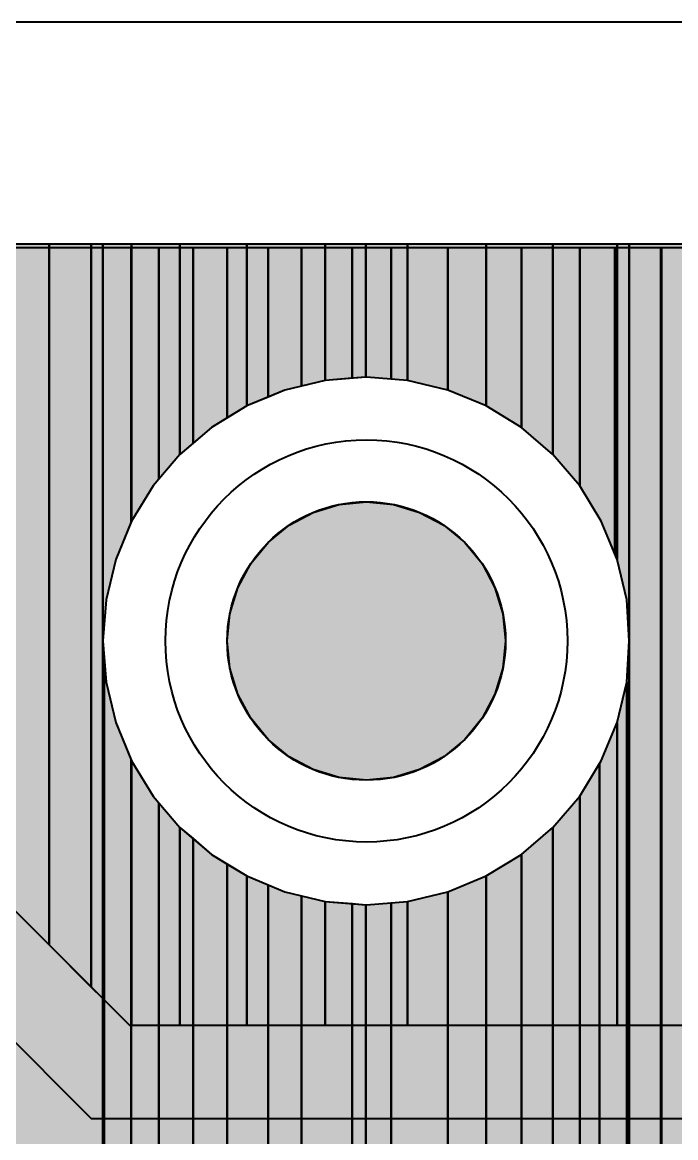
# Model space of a CAD drawing. Header units: millimetres. Extents: x 2 to 110, y 3 to 56.
# Drawn here: x 88.321 to 91.004, y 51.319 to 55.898 of the extents above; entities that cross this region are included whole.
import ezdxf

# ---------------------------------------------------------------- set-up
doc = ezdxf.new("R2010")
doc.units = ezdxf.units.MM
for name, color, linetype in [('bottom_copper', 7, 'Continuous'), ('bottom_silk', 7, 'Continuous'), ('drill_plated', 7, 'Continuous'), ('outline', 7, 'Continuous'), ('top_copper', 7, 'Continuous'), ('top_silk', 7, 'Continuous')]:
    doc.layers.add(name, color=color, linetype=linetype)

# ---------------------------------------------------------------- blocks, each defined once
blk = doc.blocks.new('Block14575')
at = {"layer": 'bottom_copper', "lineweight": 40}
for points in [[(0, 36.3508), (-0.1014, 36.3588), (-0.1031, 36.3587), (-0.1031, 36.891), (0, 36.891), (0, 36.3508)], [(0.2332, 36.3058), (0.068, 36.3455), (0, 36.3508), (0, 36.891), (0.2332, 36.891), (0.2332, 36.3058)], [(0.3902, 36.2408), (0.2332, 36.3058), (0.2332, 36.891), (0.3902, 36.891), (0.3902, 36.2408)], [(0.5351, 36.152), (0.3902, 36.2408), (0.3902, 36.891), (0.5351, 36.891), (0.5351, 36.152)], [(0.6643, 36.0417), (0.5351, 36.152), (0.5351, 36.891), (0.6643, 36.891), (0.6643, 36.0417)], [(0.7746, 35.9125), (0.6643, 36.0417), (0.6643, 36.891), (0.7746, 36.891), (0.7746, 35.9125)], [(0.9191, 35.6331), (0.8634, 35.7676), (0.7746, 35.9125), (0.7746, 36.891), (0.9191, 36.891), (0.9191, 35.6331)], [(0.9781, 35.276), (0.9681, 35.4454), (0.9284, 35.6106), (0.9191, 35.6331), (0.9191, 36.891), (0.9781, 36.891), (0.9781, 35.276)], [(1.1083, 11.313), (1.1012, 11.4334), (1.0639, 11.5889), (1.0027, 11.7367), (0.9781, 11.7768), (0.9781, 36.891), (1.1083, 36.891), (1.1083, 11.313)], [(1.1106, 11.274), (1.1083, 11.313), (1.1083, 36.891), (1.1106, 36.891), (1.1106, 11.274)], [(1.3558, 5.3177), (1.2299, 5.2405), (1.1106, 5.1386), (1.1106, 36.891), (1.3558, 36.891), (1.3558, 5.3177)], [(0.9781, 11.7768), (0.9681, 11.7931), (0.9681, 35.1066), (0.9781, 35.276), (0.9781, 11.7768)], [(0.9681, 11.7931), (0.9191, 11.873), (0.8566, 11.9461), (0.8566, 34.7733), (0.8634, 34.7844), (0.9284, 34.9414), (0.9681, 35.1066), (0.9681, 11.7931)], [(0.8566, 19.402), (0.8472, 19.5614), (0.8099, 19.7169), (0.7746, 19.8022), (0.7746, 34.6395), (0.8566, 34.7733), (0.8566, 19.402)], [(0.7746, 19.8022), (0.7487, 19.8647), (0.6651, 20.001), (0.6643, 20.0019), (0.6643, 34.5103), (0.7746, 34.6395), (0.7746, 19.8022)], [(0.6643, 20.0019), (0.5612, 20.1226), (0.5351, 20.1449), (0.5351, 34.4), (0.6643, 34.5103), (0.6643, 20.0019)], [(0.5351, 20.1449), (0.4396, 20.2265), (0.3902, 20.2568), (0.3902, 34.3112), (0.5351, 34.4), (0.5351, 20.1449)], [(0.3902, 20.2568), (0.3033, 20.3101), (0.2332, 20.3391), (0.2332, 34.2462), (0.3902, 34.3112), (0.3902, 20.2568)], [(0.2332, 20.3391), (0.1555, 20.3713), (0, 20.4086), (0, 34.2012), (0.068, 34.2065), (0.2332, 34.2462), (0.2332, 20.3391)], [(0, 20.4086), (-0.1031, 20.4167), (-0.1031, 34.1933), (-0.1014, 34.1932), (0, 34.2012), (0, 20.4086)]]:
    blk.add_hatch(color=7, dxfattribs=at).paths.add_polyline_path(points, flags=0)
at = {"layer": 'bottom_copper', "color": 7, "lineweight": 40}
for points in [[(0, 36.3508), (-0.1014, 36.3588), (-0.1031, 36.3587), (-0.1031, 36.891), (0, 36.891), (0, 36.3508)], [(0.2332, 36.3058), (0.068, 36.3455), (0, 36.3508), (0, 36.891), (0.2332, 36.891), (0.2332, 36.3058)], [(0.3902, 36.2408), (0.2332, 36.3058), (0.2332, 36.891), (0.3902, 36.891), (0.3902, 36.2408)], [(0.5351, 36.152), (0.3902, 36.2408), (0.3902, 36.891), (0.5351, 36.891), (0.5351, 36.152)], [(0.6643, 36.0417), (0.5351, 36.152), (0.5351, 36.891), (0.6643, 36.891), (0.6643, 36.0417)], [(0.7746, 35.9125), (0.6643, 36.0417), (0.6643, 36.891), (0.7746, 36.891), (0.7746, 35.9125)], [(0.9191, 35.6331), (0.8634, 35.7676), (0.7746, 35.9125), (0.7746, 36.891), (0.9191, 36.891), (0.9191, 35.6331)], [(0.9781, 35.276), (0.9681, 35.4454), (0.9284, 35.6106), (0.9191, 35.6331), (0.9191, 36.891), (0.9781, 36.891), (0.9781, 35.276)], [(1.1083, 11.313), (1.1012, 11.4334), (1.0639, 11.5889), (1.0027, 11.7367), (0.9781, 11.7768), (0.9781, 36.891), (1.1083, 36.891), (1.1083, 11.313)], [(1.1106, 11.274), (1.1083, 11.313), (1.1083, 36.891), (1.1106, 36.891), (1.1106, 11.274)], [(1.3558, 5.3177), (1.2299, 5.2405), (1.1106, 5.1386), (1.1106, 36.891), (1.3558, 36.891), (1.3558, 5.3177)], [(0.9781, 11.7768), (0.9681, 11.7931), (0.9681, 35.1066), (0.9781, 35.276), (0.9781, 11.7768)], [(0.9681, 11.7931), (0.9191, 11.873), (0.8566, 11.9461), (0.8566, 34.7733), (0.8634, 34.7844), (0.9284, 34.9414), (0.9681, 35.1066), (0.9681, 11.7931)], [(0.8566, 19.402), (0.8472, 19.5614), (0.8099, 19.7169), (0.7746, 19.8022), (0.7746, 34.6395), (0.8566, 34.7733), (0.8566, 19.402)], [(0.7746, 19.8022), (0.7487, 19.8647), (0.6651, 20.001), (0.6643, 20.0019), (0.6643, 34.5103), (0.7746, 34.6395), (0.7746, 19.8022)], [(0.6643, 20.0019), (0.5612, 20.1226), (0.5351, 20.1449), (0.5351, 34.4), (0.6643, 34.5103), (0.6643, 20.0019)], [(0.5351, 20.1449), (0.4396, 20.2265), (0.3902, 20.2568), (0.3902, 34.3112), (0.5351, 34.4), (0.5351, 20.1449)], [(0.3902, 20.2568), (0.3033, 20.3101), (0.2332, 20.3391), (0.2332, 34.2462), (0.3902, 34.3112), (0.3902, 20.2568)], [(0.2332, 20.3391), (0.1555, 20.3713), (0, 20.4086), (0, 34.2012), (0.068, 34.2065), (0.2332, 34.2462), (0.2332, 20.3391)], [(0, 20.4086), (-0.1031, 20.4167), (-0.1031, 34.1933), (-0.1014, 34.1932), (0, 34.2012), (0, 20.4086)]]:
    blk.add_lwpolyline(points, close=True, dxfattribs=at)
blk = doc.blocks.new('Block16063')
at = {"layer": 'bottom_copper', "lineweight": 40}
for points in [[(1.3445, 0), (0.9668, 0), (0.9668, 51.435), (1.3445, 51.435), (1.3445, 0)], [(1.4612, 50.3085), (1.3975, 50.1546), (1.3578, 49.9894), (1.3445, 49.82), (1.3445, 51.435), (1.4612, 51.435), (1.4612, 50.3085)], [(1.5748, 50.484), (1.5513, 50.4565), (1.4625, 50.3116), (1.4612, 50.3085), (1.4612, 51.435), (1.5748, 51.435), (1.5748, 50.484)], [(1.7152, 50.6315), (1.6616, 50.5857), (1.5748, 50.484), (1.5748, 51.435), (1.7152, 51.435), (1.7152, 50.6315)], [(1.8555, 50.7357), (1.7908, 50.696), (1.7152, 50.6315), (1.7152, 51.435), (1.8555, 51.435), (1.8555, 50.7357)], [(2.0243, 50.8215), (1.9357, 50.7848), (1.8555, 50.7357), (1.8555, 51.435), (2.0243, 51.435), (2.0243, 50.8215)], [(2.1606, 50.8661), (2.0927, 50.8498), (2.0243, 50.8215), (2.0243, 51.435), (2.1606, 51.435), (2.1606, 50.8661)], [(2.3693, 50.8983), (2.2579, 50.8895), (2.1606, 50.8661), (2.1606, 51.435), (2.3693, 51.435), (2.3693, 50.8983)], [(2.4256, 50.9027), (2.3693, 50.8983), (2.3693, 51.435), (2.4256, 51.435), (2.4256, 50.9027)], [(1.3502, 0), (1.3445, 0), (1.3445, 49.82), (1.3502, 49.7474), (1.3502, 0)], [(1.4612, 34.4087), (1.4, 34.2609), (1.3627, 34.1054), (1.3502, 33.946), (1.3502, 49.7474), (1.3578, 49.6506), (1.3975, 49.4854), (1.4612, 49.3315), (1.4612, 34.4087)], [(1.5748, 34.5801), (1.5448, 34.545), (1.4612, 34.4087), (1.4612, 49.3315), (1.4625, 49.3284), (1.5513, 49.1835), (1.5748, 49.156), (1.5748, 34.5801)], [(1.7152, 34.7234), (1.6487, 34.6666), (1.5748, 34.5801), (1.5748, 49.156), (1.6616, 49.0543), (1.7152, 49.0085), (1.7152, 34.7234)], [(1.8555, 34.8228), (1.7703, 34.7705), (1.7152, 34.7234), (1.7152, 49.0085), (1.7908, 48.944), (1.8555, 48.9043), (1.8555, 34.8228)], [(2.0243, 34.9028), (1.9066, 34.8541), (1.8555, 34.8228), (1.8555, 48.9043), (1.9357, 48.8552), (2.0243, 48.8185), (2.0243, 34.9028)], [(2.1606, 34.9408), (2.0544, 34.9153), (2.0243, 34.9028), (2.0243, 48.8185), (2.0927, 48.7902), (2.1606, 48.7739), (2.1606, 34.9408)], [(2.3693, 34.9651), (2.2099, 34.9526), (2.1606, 34.9408), (2.1606, 48.7739), (2.2579, 48.7505), (2.3693, 48.7417), (2.3693, 34.9651)], [(2.4256, 34.9607), (2.3693, 34.9651), (2.3693, 48.7417), (2.4256, 48.7373), (2.4256, 34.9607)]]:
    blk.add_hatch(color=7, dxfattribs=at).paths.add_polyline_path(points, flags=0)
at = {"layer": 'bottom_copper', "color": 7, "lineweight": 40}
for points in [[(1.3445, 0), (0.9668, 0), (0.9668, 51.435), (1.3445, 51.435), (1.3445, 0)], [(1.4612, 50.3085), (1.3975, 50.1546), (1.3578, 49.9894), (1.3445, 49.82), (1.3445, 51.435), (1.4612, 51.435), (1.4612, 50.3085)], [(1.5748, 50.484), (1.5513, 50.4565), (1.4625, 50.3116), (1.4612, 50.3085), (1.4612, 51.435), (1.5748, 51.435), (1.5748, 50.484)], [(1.7152, 50.6315), (1.6616, 50.5857), (1.5748, 50.484), (1.5748, 51.435), (1.7152, 51.435), (1.7152, 50.6315)], [(1.8555, 50.7357), (1.7908, 50.696), (1.7152, 50.6315), (1.7152, 51.435), (1.8555, 51.435), (1.8555, 50.7357)], [(2.0243, 50.8215), (1.9357, 50.7848), (1.8555, 50.7357), (1.8555, 51.435), (2.0243, 51.435), (2.0243, 50.8215)], [(2.1606, 50.8661), (2.0927, 50.8498), (2.0243, 50.8215), (2.0243, 51.435), (2.1606, 51.435), (2.1606, 50.8661)], [(2.3693, 50.8983), (2.2579, 50.8895), (2.1606, 50.8661), (2.1606, 51.435), (2.3693, 51.435), (2.3693, 50.8983)], [(2.4256, 50.9027), (2.3693, 50.8983), (2.3693, 51.435), (2.4256, 51.435), (2.4256, 50.9027)], [(1.3502, 0), (1.3445, 0), (1.3445, 49.82), (1.3502, 49.7474), (1.3502, 0)], [(1.4612, 34.4087), (1.4, 34.2609), (1.3627, 34.1054), (1.3502, 33.946), (1.3502, 49.7474), (1.3578, 49.6506), (1.3975, 49.4854), (1.4612, 49.3315), (1.4612, 34.4087)], [(1.5748, 34.5801), (1.5448, 34.545), (1.4612, 34.4087), (1.4612, 49.3315), (1.4625, 49.3284), (1.5513, 49.1835), (1.5748, 49.156), (1.5748, 34.5801)], [(1.7152, 34.7234), (1.6487, 34.6666), (1.5748, 34.5801), (1.5748, 49.156), (1.6616, 49.0543), (1.7152, 49.0085), (1.7152, 34.7234)], [(1.8555, 34.8228), (1.7703, 34.7705), (1.7152, 34.7234), (1.7152, 49.0085), (1.7908, 48.944), (1.8555, 48.9043), (1.8555, 34.8228)], [(2.0243, 34.9028), (1.9066, 34.8541), (1.8555, 34.8228), (1.8555, 48.9043), (1.9357, 48.8552), (2.0243, 48.8185), (2.0243, 34.9028)], [(2.1606, 34.9408), (2.0544, 34.9153), (2.0243, 34.9028), (2.0243, 48.8185), (2.0927, 48.7902), (2.1606, 48.7739), (2.1606, 34.9408)], [(2.3693, 34.9651), (2.2099, 34.9526), (2.1606, 34.9408), (2.1606, 48.7739), (2.2579, 48.7505), (2.3693, 48.7417), (2.3693, 34.9651)], [(2.4256, 34.9607), (2.3693, 34.9651), (2.3693, 48.7417), (2.4256, 48.7373), (2.4256, 34.9607)]]:
    blk.add_lwpolyline(points, close=True, dxfattribs=at)
blk = doc.blocks.new('Block84823')
at = {"layer": 'top_copper', "lineweight": 40}
for points in [[(0, 2.6485), (-0.1694, 2.6618), (-0.1711, 2.6617), (-0.1711, 3.21), (0, 3.21), (0, 2.6485)], [(0.3222, 2.5438), (0.1652, 2.6088), (0, 2.6485), (0, 3.21), (0.3222, 3.21), (0.3222, 2.5438)], [(0.5963, 2.3447), (0.4671, 2.455), (0.3222, 2.5438), (0.3222, 3.21), (0.5963, 3.21), (0.5963, 2.3447)], [(0.8604, 1.9136), (0.7954, 2.0706), (0.7066, 2.2155), (0.5963, 2.3447), (0.5963, 3.21), (0.8604, 3.21), (0.8604, 1.9136)], [(0.9101, 1.579), (0.9001, 1.7484), (0.8604, 1.9136), (0.8604, 3.21), (0.9101, 3.21), (0.9101, 1.579)], [(1.2878, -0.0101), (1.2604, -0.0035), (1.2006, 0.0012), (1.1857, 0), (0.9101, 0), (0.9101, 3.21), (1.2878, 3.21), (1.2878, -0.0101)], [(1.4058, 2.0706), (1.3408, 1.9136), (1.3011, 1.7484), (1.2878, 1.579), (1.2878, 3.21), (1.4058, 3.21), (1.4058, 2.0706)], [(1.6049, 2.3447), (1.4946, 2.2155), (1.4058, 2.0706), (1.4058, 3.21), (1.6049, 3.21), (1.6049, 2.3447)], [(1.879, 2.5438), (1.7341, 2.455), (1.6049, 2.3447), (1.6049, 3.21), (1.879, 3.21), (1.879, 2.5438)], [(2.2012, 2.6485), (2.036, 2.6088), (1.879, 2.5438), (1.879, 3.21), (2.2012, 3.21), (2.2012, 2.6485)], [(2.3689, 2.6617), (2.2012, 2.6485), (2.2012, 3.21), (2.3689, 3.21), (2.3689, 2.6617)], [(0.9101, 0), (0.8604, 0), (0.8604, 1.2444), (0.9001, 1.4096), (0.9101, 1.579), (0.9101, 0)], [(1.4058, -0.0599), (1.3741, -0.0405), (1.3187, -0.0175), (1.2878, -0.0101), (1.2878, 1.579), (1.3011, 1.4096), (1.3408, 1.2444), (1.4058, 1.0874), (1.4058, -0.0599)], [(0.8604, 0), (0.5963, 0), (0.5963, 0.8133), (0.7066, 0.9425), (0.7954, 1.0874), (0.8604, 1.2444), (0.8604, 0)], [(1.6049, -0.2465), (1.4806, -0.1222), (1.4708, -0.1108), (1.4252, -0.0718), (1.4058, -0.0599), (1.4058, 1.0874), (1.4946, 0.9425), (1.6049, 0.8133), (1.6049, -0.2465)], [(0.5963, 0), (0.3222, 0), (0.3222, 0.6142), (0.4671, 0.703), (0.5963, 0.8133), (0.5963, 0)], [(1.879, -0.5206), (1.6049, -0.2465), (1.6049, 0.8133), (1.7341, 0.703), (1.879, 0.6142), (1.879, -0.5206)], [(0.3222, 0), (0, 0), (0, 0.5095), (0.1652, 0.5492), (0.3222, 0.6142), (0.3222, 0)], [(2.2012, -0.8428), (1.879, -0.5206), (1.879, 0.6142), (2.036, 0.5492), (2.2012, 0.5095), (2.2012, -0.8428)], [(0, 0), (-0.1711, 0), (-0.1711, 0.4963), (-0.1694, 0.4962), (0, 0.5095), (0, 0)], [(2.3689, -1.0105), (2.2012, -0.8428), (2.2012, 0.5095), (2.3689, 0.4963), (2.3689, -1.0105)]]:
    blk.add_hatch(color=7, dxfattribs=at).paths.add_polyline_path(points, flags=0)
at = {"layer": 'top_copper', "color": 7, "lineweight": 40}
for points in [[(0, 2.6485), (-0.1694, 2.6618), (-0.1711, 2.6617), (-0.1711, 3.21), (0, 3.21), (0, 2.6485)], [(0.3222, 2.5438), (0.1652, 2.6088), (0, 2.6485), (0, 3.21), (0.3222, 3.21), (0.3222, 2.5438)], [(0.5963, 2.3447), (0.4671, 2.455), (0.3222, 2.5438), (0.3222, 3.21), (0.5963, 3.21), (0.5963, 2.3447)], [(0.8604, 1.9136), (0.7954, 2.0706), (0.7066, 2.2155), (0.5963, 2.3447), (0.5963, 3.21), (0.8604, 3.21), (0.8604, 1.9136)], [(0.9101, 1.579), (0.9001, 1.7484), (0.8604, 1.9136), (0.8604, 3.21), (0.9101, 3.21), (0.9101, 1.579)], [(1.2878, -0.0101), (1.2604, -0.0035), (1.2006, 0.0012), (1.1857, 0), (0.9101, 0), (0.9101, 3.21), (1.2878, 3.21), (1.2878, -0.0101)], [(1.4058, 2.0706), (1.3408, 1.9136), (1.3011, 1.7484), (1.2878, 1.579), (1.2878, 3.21), (1.4058, 3.21), (1.4058, 2.0706)], [(1.6049, 2.3447), (1.4946, 2.2155), (1.4058, 2.0706), (1.4058, 3.21), (1.6049, 3.21), (1.6049, 2.3447)], [(1.879, 2.5438), (1.7341, 2.455), (1.6049, 2.3447), (1.6049, 3.21), (1.879, 3.21), (1.879, 2.5438)], [(2.2012, 2.6485), (2.036, 2.6088), (1.879, 2.5438), (1.879, 3.21), (2.2012, 3.21), (2.2012, 2.6485)], [(2.3689, 2.6617), (2.2012, 2.6485), (2.2012, 3.21), (2.3689, 3.21), (2.3689, 2.6617)], [(0.9101, 0), (0.8604, 0), (0.8604, 1.2444), (0.9001, 1.4096), (0.9101, 1.579), (0.9101, 0)], [(1.4058, -0.0599), (1.3741, -0.0405), (1.3187, -0.0175), (1.2878, -0.0101), (1.2878, 1.579), (1.3011, 1.4096), (1.3408, 1.2444), (1.4058, 1.0874), (1.4058, -0.0599)], [(0.8604, 0), (0.5963, 0), (0.5963, 0.8133), (0.7066, 0.9425), (0.7954, 1.0874), (0.8604, 1.2444), (0.8604, 0)], [(1.6049, -0.2465), (1.4806, -0.1222), (1.4708, -0.1108), (1.4252, -0.0718), (1.4058, -0.0599), (1.4058, 1.0874), (1.4946, 0.9425), (1.6049, 0.8133), (1.6049, -0.2465)], [(0.5963, 0), (0.3222, 0), (0.3222, 0.6142), (0.4671, 0.703), (0.5963, 0.8133), (0.5963, 0)], [(1.879, -0.5206), (1.6049, -0.2465), (1.6049, 0.8133), (1.7341, 0.703), (1.879, 0.6142), (1.879, -0.5206)], [(0.3222, 0), (0, 0), (0, 0.5095), (0.1652, 0.5492), (0.3222, 0.6142), (0.3222, 0)], [(2.2012, -0.8428), (1.879, -0.5206), (1.879, 0.6142), (2.036, 0.5492), (2.2012, 0.5095), (2.2012, -0.8428)], [(0, 0), (-0.1711, 0), (-0.1711, 0.4963), (-0.1694, 0.4962), (0, 0.5095), (0, 0)], [(2.3689, -1.0105), (2.2012, -0.8428), (2.2012, 0.5095), (2.3689, 0.4963), (2.3689, -1.0105)]]:
    blk.add_lwpolyline(points, close=True, dxfattribs=at)
blk = doc.blocks.new('Block85530')
at = {"layer": 'top_copper', "lineweight": 40}
for points in [[(4.3593, -0.1567), (4.2023, 0.0003), (4.2023, 2.722), (4.3593, 2.722), (4.3593, -0.1567)], [(4.5328, -0.3302), (4.3593, -0.1567), (4.3593, 2.722), (4.5328, 2.722), (4.5328, -0.3302)], [(4.58, -0.3774), (4.5328, -0.3302), (4.5328, 2.722), (4.58, 2.722), (4.58, -0.3774)], [(4.698, 1.5826), (4.633, 1.4256), (4.5933, 1.2604), (4.58, 1.091), (4.58, 2.722), (4.698, 2.722), (4.698, 1.5826)], [(4.8971, 1.8567), (4.7868, 1.7275), (4.698, 1.5826), (4.698, 2.722), (4.8971, 2.722), (4.8971, 1.8567)], [(5.1712, 2.0558), (5.0263, 1.967), (4.8971, 1.8567), (4.8971, 2.722), (5.1712, 2.722), (5.1712, 2.0558)], [(5.4934, 2.1605), (5.3282, 2.1208), (5.1712, 2.0558), (5.1712, 2.722), (5.4934, 2.722), (5.4934, 2.1605)], [(5.6611, 2.1737), (5.4934, 2.1605), (5.4934, 2.722), (5.6611, 2.722), (5.6611, 2.1737)], [(4.698, -0.488), (4.6906, -0.488), (4.58, -0.3774), (4.58, 1.091), (4.5933, 0.9216), (4.633, 0.7564), (4.698, 0.5994), (4.698, -0.488)], [(4.8971, -0.488), (4.698, -0.488), (4.698, 0.5994), (4.7868, 0.4545), (4.8971, 0.3253), (4.8971, -0.488)], [(5.1712, -0.488), (4.8971, -0.488), (4.8971, 0.3253), (5.0263, 0.215), (5.1712, 0.1262), (5.1712, -0.488)], [(5.4934, -0.488), (5.1712, -0.488), (5.1712, 0.1262), (5.3282, 0.0612), (5.4934, 0.0215), (5.4934, -0.488)], [(5.6611, -0.488), (5.4934, -0.488), (5.4934, 0.0215), (5.6611, 0.0083), (5.6611, -0.488)]]:
    blk.add_hatch(color=7, dxfattribs=at).paths.add_polyline_path(points, flags=0)
at = {"layer": 'top_copper', "color": 7, "lineweight": 40}
for points in [[(4.3593, -0.1567), (4.2023, 0.0003), (4.2023, 2.722), (4.3593, 2.722), (4.3593, -0.1567)], [(4.5328, -0.3302), (4.3593, -0.1567), (4.3593, 2.722), (4.5328, 2.722), (4.5328, -0.3302)], [(4.58, -0.3774), (4.5328, -0.3302), (4.5328, 2.722), (4.58, 2.722), (4.58, -0.3774)], [(4.698, 1.5826), (4.633, 1.4256), (4.5933, 1.2604), (4.58, 1.091), (4.58, 2.722), (4.698, 2.722), (4.698, 1.5826)], [(4.8971, 1.8567), (4.7868, 1.7275), (4.698, 1.5826), (4.698, 2.722), (4.8971, 2.722), (4.8971, 1.8567)], [(5.1712, 2.0558), (5.0263, 1.967), (4.8971, 1.8567), (4.8971, 2.722), (5.1712, 2.722), (5.1712, 2.0558)], [(5.4934, 2.1605), (5.3282, 2.1208), (5.1712, 2.0558), (5.1712, 2.722), (5.4934, 2.722), (5.4934, 2.1605)], [(5.6611, 2.1737), (5.4934, 2.1605), (5.4934, 2.722), (5.6611, 2.722), (5.6611, 2.1737)], [(4.698, -0.488), (4.6906, -0.488), (4.58, -0.3774), (4.58, 1.091), (4.5933, 0.9216), (4.633, 0.7564), (4.698, 0.5994), (4.698, -0.488)], [(4.8971, -0.488), (4.698, -0.488), (4.698, 0.5994), (4.7868, 0.4545), (4.8971, 0.3253), (4.8971, -0.488)], [(5.1712, -0.488), (4.8971, -0.488), (4.8971, 0.3253), (5.0263, 0.215), (5.1712, 0.1262), (5.1712, -0.488)], [(5.4934, -0.488), (5.1712, -0.488), (5.1712, 0.1262), (5.3282, 0.0612), (5.4934, 0.0215), (5.4934, -0.488)], [(5.6611, -0.488), (5.4934, -0.488), (5.4934, 0.0215), (5.6611, 0.0083), (5.6611, -0.488)]]:
    blk.add_lwpolyline(points, close=True, dxfattribs=at)

msp = doc.modelspace()

# ---------------------------------------------------------------- hatches: boundary and pattern name
at = {"layer": 'bottom_copper', "lineweight": 40}
msp.add_hatch(color=7, dxfattribs=at).paths.add_polyline_path([(90.2945, 53.2465), (90.262, 53.1393), (90.2092, 53.0405), (90.1381, 52.9539), (90.0515, 52.8828), (89.9527, 52.83), (89.8455, 52.7975), (89.734, 52.7865), (89.6225, 52.7975), (89.5153, 52.83), (89.4165, 52.8828), (89.3299, 52.9539), (89.2588, 53.0405), (89.206, 53.1393), (89.1735, 53.2465), (89.1625, 53.358), (89.1735, 53.4695), (89.206, 53.5767), (89.2588, 53.6755), (89.3299, 53.7621), (89.4165, 53.8332), (89.5153, 53.886), (89.6225, 53.9185), (89.734, 53.9295), (89.8455, 53.9185), (89.9527, 53.886), (90.0515, 53.8332), (90.1381, 53.7621), (90.2092, 53.6755), (90.262, 53.5767), (90.2945, 53.4695), (90.3055, 53.358), (90.2945, 53.2465)], flags=0)
at = {"layer": 'drill_plated', "lineweight": 40}
msp.add_hatch(color=7, dxfattribs=at).paths.add_polyline_path([(90.2945, 53.2465), (90.262, 53.1393), (90.2092, 53.0405), (90.1381, 52.9539), (90.0515, 52.8828), (89.9527, 52.83), (89.8455, 52.7975), (89.734, 52.7865), (89.6225, 52.7975), (89.5153, 52.83), (89.4165, 52.8828), (89.3299, 52.9539), (89.2588, 53.0405), (89.206, 53.1393), (89.1735, 53.2465), (89.1625, 53.358), (89.1735, 53.4695), (89.206, 53.5767), (89.2588, 53.6755), (89.3299, 53.7621), (89.4165, 53.8332), (89.5153, 53.886), (89.6225, 53.9185), (89.734, 53.9295), (89.8455, 53.9185), (89.9527, 53.886), (90.0515, 53.8332), (90.1381, 53.7621), (90.2092, 53.6755), (90.262, 53.5767), (90.2945, 53.4695), (90.3055, 53.358), (90.2945, 53.2465)], flags=0)
at = {"layer": 'top_copper', "lineweight": 40}
msp.add_hatch(color=7, dxfattribs=at).paths.add_polyline_path([(90.2945, 53.2465), (90.262, 53.1393), (90.2092, 53.0405), (90.1381, 52.9539), (90.0515, 52.8828), (89.9527, 52.83), (89.8455, 52.7975), (89.734, 52.7865), (89.6225, 52.7975), (89.5153, 52.83), (89.4165, 52.8828), (89.3299, 52.9539), (89.2588, 53.0405), (89.206, 53.1393), (89.1735, 53.2465), (89.1625, 53.358), (89.1735, 53.4695), (89.206, 53.5767), (89.2588, 53.6755), (89.3299, 53.7621), (89.4165, 53.8332), (89.5153, 53.886), (89.6225, 53.9185), (89.734, 53.9295), (89.8455, 53.9185), (89.9527, 53.886), (90.0515, 53.8332), (90.1381, 53.7621), (90.2092, 53.6755), (90.262, 53.5767), (90.2945, 53.4695), (90.3055, 53.358), (90.2945, 53.2465)], flags=0)

# ---------------------------------------------------------------- linework, layer by layer
at = {"layer": 'bottom_copper', "color": 7, "lineweight": 40}
for p, q in [((87.1923, 54.973), (89.7323, 54.973)), ((89.7323, 54.4407), (89.7323, 54.973)), ((89.7323, 54.973), (92.2723, 54.973)), ((89.7323, 54.973), (89.7323, 54.4407)), ((89.5646, 54.4275), (89.3994, 54.3878)), ((89.7323, 54.4407), (89.5646, 54.4275)), ((89.734, 54.4408), (89.7323, 54.4407)), ((89.9034, 54.4275), (89.734, 54.4408)), ((90.0686, 54.3878), (89.9034, 54.4275)), ((89.3994, 54.3878), (89.2424, 54.3228)), ((90.2256, 54.3228), (90.0686, 54.3878)), ((89.2424, 54.3228), (89.0975, 54.234)), ((90.3705, 54.234), (90.2256, 54.3228)), ((89.0975, 54.234), (88.9683, 54.1237)), ((90.4997, 54.1237), (90.3705, 54.234)), ((88.9683, 54.1237), (88.858, 53.9945)), ((90.61, 53.9945), (90.4997, 54.1237)), ((88.858, 53.9945), (88.7692, 53.8496)), ((90.6988, 53.8496), (90.61, 53.9945)), ((88.7692, 53.8496), (88.7042, 53.6926)), ((90.7638, 53.6926), (90.6988, 53.8496)), ((88.7042, 53.6926), (88.6645, 53.5274)), ((90.8035, 53.5274), (90.7638, 53.6926)), ((88.6645, 53.5274), (88.6512, 53.358)), ((90.8135, 53.358), (90.8035, 53.5274)), ((88.6512, 53.358), (88.6645, 53.1886)), ((90.8035, 53.1886), (90.8135, 53.358)), ((88.6645, 53.1886), (88.7042, 53.0234)), ((90.7638, 53.0234), (90.8035, 53.1886)), ((88.7042, 53.0234), (88.7692, 52.8664)), ((90.6988, 52.8664), (90.7638, 53.0234)), ((88.7692, 52.8664), (88.858, 52.7215)), ((90.61, 52.7215), (90.6988, 52.8664)), ((88.858, 52.7215), (88.9683, 52.5923)), ((90.4997, 52.5923), (90.61, 52.7215)), ((88.9683, 52.5923), (89.0975, 52.482)), ((90.3705, 52.482), (90.4997, 52.5923)), ((89.0975, 52.482), (89.2424, 52.3932)), ((90.2256, 52.3932), (90.3705, 52.482)), ((89.2424, 52.3932), (89.3994, 52.3282)), ((90.0686, 52.3282), (90.2256, 52.3932)), ((89.3994, 52.3282), (89.5646, 52.2885)), ((89.9034, 52.2885), (90.0686, 52.3282)), ((89.5646, 52.2885), (89.7323, 52.2753)), ((89.7323, 38.4987), (89.7323, 52.2753)), ((89.7323, 52.2753), (89.734, 52.2752)), ((89.7323, 52.2753), (89.7323, 38.4987)), ((89.734, 52.2752), (89.9034, 52.2885))]:
    msp.add_line(p, q, dxfattribs=at)
msp.add_lwpolyline([(90.2945, 53.2465), (90.262, 53.1393), (90.2092, 53.0405), (90.1381, 52.9539), (90.0515, 52.8828), (89.9527, 52.83), (89.8455, 52.7975), (89.734, 52.7865), (89.6225, 52.7975), (89.5153, 52.83), (89.4165, 52.8828), (89.3299, 52.9539), (89.2588, 53.0405), (89.206, 53.1393), (89.1735, 53.2465), (89.1625, 53.358), (89.1735, 53.4695), (89.206, 53.5767), (89.2588, 53.6755), (89.3299, 53.7621), (89.4165, 53.8332), (89.5153, 53.886), (89.6225, 53.9185), (89.734, 53.9295), (89.8455, 53.9185), (89.9527, 53.886), (90.0515, 53.8332), (90.1381, 53.7621), (90.2092, 53.6755), (90.262, 53.5767), (90.2945, 53.4695), (90.3055, 53.358), (90.2945, 53.2465)], close=True, dxfattribs=at)
for major_axis in [(0.8255, 0), (0.5715, 0)]:
    msp.add_ellipse((89.734, 53.358), major_axis=major_axis, ratio=1, dxfattribs=at)
at = {"layer": 'bottom_silk', "color": 7, "lineweight": 40}
msp.add_line((110.054, 55.898), (2.104, 55.898), dxfattribs=at)
at = {"layer": 'drill_plated', "color": 7, "lineweight": 40}
msp.add_lwpolyline([(90.2945, 53.2465), (90.262, 53.1393), (90.2092, 53.0405), (90.1381, 52.9539), (90.0515, 52.8828), (89.9527, 52.83), (89.8455, 52.7975), (89.734, 52.7865), (89.6225, 52.7975), (89.5153, 52.83), (89.4165, 52.8828), (89.3299, 52.9539), (89.2588, 53.0405), (89.206, 53.1393), (89.1735, 53.2465), (89.1625, 53.358), (89.1735, 53.4695), (89.206, 53.5767), (89.2588, 53.6755), (89.3299, 53.7621), (89.4165, 53.8332), (89.5153, 53.886), (89.6225, 53.9185), (89.734, 53.9295), (89.8455, 53.9185), (89.9527, 53.886), (90.0515, 53.8332), (90.1381, 53.7621), (90.2092, 53.6755), (90.262, 53.5767), (90.2945, 53.4695), (90.3055, 53.358), (90.2945, 53.2465)], close=True, dxfattribs=at)
msp.add_ellipse((89.734, 53.358), major_axis=(0.5715, 0), ratio=1, dxfattribs=at)
at = {"layer": 'outline', "color": 7, "lineweight": 40}
msp.add_line((110.054, 55.898), (2.104, 55.898), dxfattribs=at)
at = {"layer": 'top_copper', "color": 7, "lineweight": 40}
for p, q in [((83.13, 54.989), (89.7323, 54.989)), ((89.7323, 54.4407), (89.7323, 54.989)), ((89.7323, 54.989), (92.2723, 54.989)), ((89.7323, 54.989), (89.7323, 54.4407)), ((89.5646, 54.4275), (89.3994, 54.3878)), ((89.7323, 54.4407), (89.5646, 54.4275)), ((89.734, 54.4408), (89.7323, 54.4407)), ((89.9034, 54.4275), (89.734, 54.4408)), ((90.0686, 54.3878), (89.9034, 54.4275)), ((89.3994, 54.3878), (89.2424, 54.3228)), ((90.2256, 54.3228), (90.0686, 54.3878)), ((89.2424, 54.3228), (89.0975, 54.234)), ((90.3705, 54.234), (90.2256, 54.3228)), ((89.0975, 54.234), (88.9683, 54.1237)), ((90.4997, 54.1237), (90.3705, 54.234)), ((88.9683, 54.1237), (88.858, 53.9945)), ((90.61, 53.9945), (90.4997, 54.1237)), ((88.858, 53.9945), (88.7692, 53.8496)), ((90.6988, 53.8496), (90.61, 53.9945)), ((88.7692, 53.8496), (88.7042, 53.6926)), ((90.7638, 53.6926), (90.6988, 53.8496)), ((88.7042, 53.6926), (88.6645, 53.5274)), ((90.8035, 53.5274), (90.7638, 53.6926)), ((88.6645, 53.5274), (88.6512, 53.358)), ((90.8135, 53.358), (90.8035, 53.5274)), ((88.6512, 53.358), (88.6645, 53.1886)), ((90.8035, 53.1886), (90.8135, 53.358)), ((88.6645, 53.1886), (88.7042, 53.0234)), ((90.7638, 53.0234), (90.8035, 53.1886)), ((88.7042, 53.0234), (88.7692, 52.8664)), ((90.6988, 52.8664), (90.7638, 53.0234)), ((87.104, 52.898), (88.604, 51.398)), ((88.7692, 52.8664), (88.858, 52.7215)), ((90.61, 52.7215), (90.6988, 52.8664)), ((88.858, 52.7215), (88.9683, 52.5923)), ((90.4997, 52.5923), (90.61, 52.7215)), ((88.7618, 51.779), (87.9536, 52.5872)), ((88.9683, 52.5923), (89.0975, 52.482)), ((90.3705, 52.482), (90.4997, 52.5923)), ((89.0975, 52.482), (89.2424, 52.3932)), ((90.2256, 52.3932), (90.3705, 52.482)), ((89.2424, 52.3932), (89.3994, 52.3282)), ((90.0686, 52.3282), (90.2256, 52.3932)), ((89.3994, 52.3282), (89.5646, 52.2885)), ((89.9034, 52.2885), (90.0686, 52.3282)), ((89.5646, 52.2885), (89.7323, 52.2753)), ((89.7323, 51.779), (89.7323, 52.2753)), ((89.7323, 52.2753), (89.734, 52.2752)), ((89.7323, 52.2753), (89.7323, 51.779)), ((89.734, 52.2752), (89.9034, 52.2885)), ((89.7323, 51.779), (88.7618, 51.779)), ((91.0891, 51.779), (89.7323, 51.779)), ((88.604, 51.398), (91.104, 51.398))]:
    msp.add_line(p, q, dxfattribs=at)
msp.add_lwpolyline([(90.2945, 53.2465), (90.262, 53.1393), (90.2092, 53.0405), (90.1381, 52.9539), (90.0515, 52.8828), (89.9527, 52.83), (89.8455, 52.7975), (89.734, 52.7865), (89.6225, 52.7975), (89.5153, 52.83), (89.4165, 52.8828), (89.3299, 52.9539), (89.2588, 53.0405), (89.206, 53.1393), (89.1735, 53.2465), (89.1625, 53.358), (89.1735, 53.4695), (89.206, 53.5767), (89.2588, 53.6755), (89.3299, 53.7621), (89.4165, 53.8332), (89.5153, 53.886), (89.6225, 53.9185), (89.734, 53.9295), (89.8455, 53.9185), (89.9527, 53.886), (90.0515, 53.8332), (90.1381, 53.7621), (90.2092, 53.6755), (90.262, 53.5767), (90.2945, 53.4695), (90.3055, 53.358), (90.2945, 53.2465)], close=True, dxfattribs=at)
for major_axis in [(0.8255, 0), (0.5715, 0)]:
    msp.add_ellipse((89.734, 53.358), major_axis=major_axis, ratio=1, dxfattribs=at)
at = {"layer": 'top_silk', "color": 7, "lineweight": 40}
msp.add_line((110.054, 55.898), (2.104, 55.898), dxfattribs=at)

# ---------------------------------------------------------------- block references
at = {"layer": 'bottom_copper'}
for name, p in [('Block16063', (87.3067, 3.538)), ('Block14575', (89.8354, 18.082))]:
    msp.add_blockref(name, p, dxfattribs=at)
at = {"layer": 'top_copper'}
for name, p in [('Block85530', (84.0712, 52.267)), ('Block84823', (89.9034, 51.779))]:
    msp.add_blockref(name, p, dxfattribs=at)

doc.saveas('drawing.dxf')
